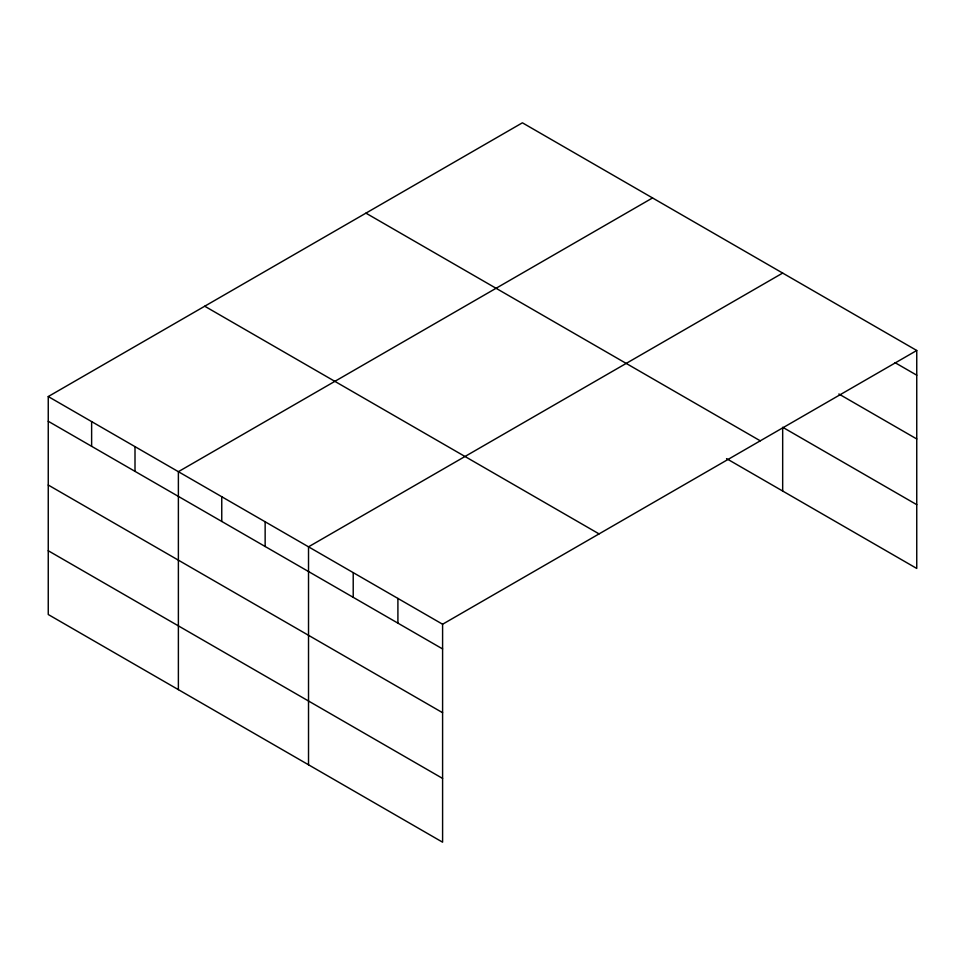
<?xml version="1.0" encoding="UTF-8"?>
<svg xmlns="http://www.w3.org/2000/svg" width="965" height="965" viewBox="0 0 965 965"><rect width="100%" height="100%" fill="white"/><g stroke="black" fill="none" stroke-linecap="round" stroke-linejoin="round"><path stroke-width="1.45" d="M916.75 350.488L522.403 122.808L48.25 396.555L48.25 614.512L442.597 842.192L442.597 624.234L916.75 350.488L916.75 568.445L726.536 458.616M652.533 197.946L178.38 471.692L178.38 689.649M782.675 273.071L308.523 546.829L308.523 764.775M895.038 362.659L916.75 375.192M838.862 393.997L916.75 438.966M916.75 504.671L782.675 427.254L782.675 491.028M365.928 213.144L760.275 440.824M204.725 306.219L599.072 533.898M48.25 396.555L442.597 624.234M48.25 421.271L442.597 648.938M48.25 485.033L442.597 712.713M48.25 550.738L442.597 778.417M397.906 598.433L397.906 623.137M353.214 572.631L353.214 597.335M265.146 521.775L265.146 546.492M221.757 496.734L221.757 521.438M135.004 446.65L135.004 471.354M91.627 421.608L91.627 446.312"/></g></svg>
